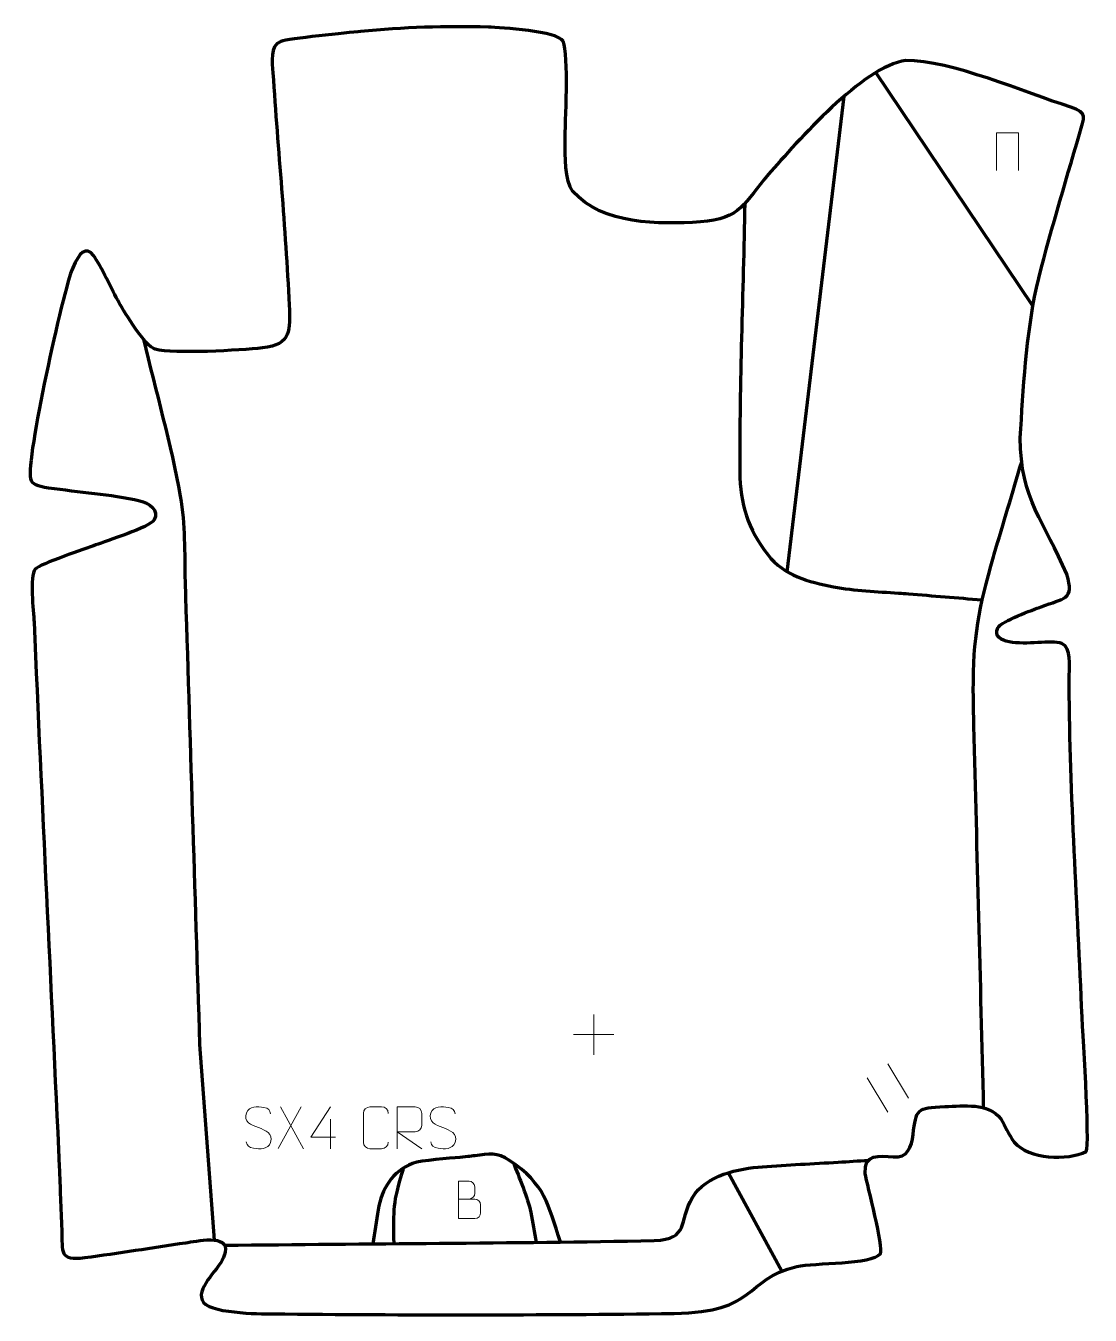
# Model space of a CAD drawing. Header units: millimetres. Extents: x -544 to 90, y 89 to 858.
import ezdxf

# ---------------------------------------------------------------- set-up
doc = ezdxf.new("R2010")
doc.units = ezdxf.units.MM
doc.header["$MEASUREMENT"] = 0
doc.layers.add('layer 1', color=7, linetype='Continuous')
doc.layers.add('layer 2', color=7, linetype='Continuous')

msp = doc.modelspace()

# ---------------------------------------------------------------- linework, layer by layer
at = {"layer": 'layer 1', "color": 142, "lineweight": 158}
for points in [[(-38.3048, 830.5564), (-38.3048, 830.5564), (55.9206, 690.4081), (55.9206, 690.4081)], [(-90.4985, 532.2337), (-90.4985, 532.2337), (-56.558, 815.6486), (-56.558, 815.6486)], [(-319.5598, 176.2665), (-325.9275, 155.4449), (-325.3461, 153.1246), (-325.1074, 131.7781)], [(-125.6361, 174.1223), (-125.6361, 174.1223), (-93.7639, 115.3354), (-93.7639, 115.3354)]]:
    msp.add_open_spline(points, degree=3, dxfattribs=at)
at = {"layer": 'layer 1', "color": 250, "lineweight": 9}
for points, knots in [([(34.3316, 771.3889), (34.3316, 771.3889), (34.3316, 793.7392), (34.3316, 793.7392), (34.3316, 793.7392), (34.3316, 793.7392), (47.4499, 793.7392), (47.4499, 793.7392), (47.4499, 793.7392), (47.4499, 793.7392), (47.4499, 771.3889), (47.4499, 771.3889)], [0, 0, 0, 0, 0.25, 0.25, 0.25, 0.25, 0.5, 0.5, 0.5, 0.5, 1, 1, 1, 1]), ([(-405.7596, 201.022), (-410.0079, 202.4924), (-414.916, 204.2882), (-412.9109, 209.8085), (-412.9109, 209.8085), (-411.4074, 213.9484), (-406.1938, 213.5599), (-402.5902, 212.9588), (-402.5902, 212.9588), (-399.7296, 212.4816), (-398.8649, 211.2684), (-398.5543, 209.1843)], [0, 0, 0, 0, 0.25, 0.25, 0.25, 0.25, 0.5, 0.5, 0.5, 0.5, 1, 1, 1, 1]), ([(-359.8088, 195.2936), (-359.8088, 195.2936), (-374.6305, 195.2936), (-374.6305, 195.2936), (-374.6305, 195.2936), (-374.6305, 195.2936), (-362.7529, 213.3641), (-362.7529, 213.3641)], [0, 0, 0, 0, 0.33333333, 0.33333333, 0.33333333, 0.33333333, 1, 1, 1, 1]), ([(-328.342, 192.1891), (-328.4818, 189.8657), (-330.159, 188.3861), (-332.3067, 188.3753), (-332.3067, 188.3753), (-334.6386, 188.3757), (-336.9705, 188.3757), (-339.302, 188.3753), (-339.302, 188.3753), (-341.227, 188.2699), (-343.1991, 190.1544), (-343.1879, 192.1717), (-343.1879, 192.1717), (-343.1875, 197.9418), (-343.1875, 203.7115), (-343.1879, 209.4808), (-343.1879, 209.4808), (-343.1837, 211.6189), (-341.437, 213.3381), (-339.2846, 213.3246), (-339.2846, 213.3246), (-336.9589, 213.3246), (-334.6328, 213.3246), (-332.3067, 213.3246), (-332.3067, 213.3246), (-330.3601, 213.3601), (-328.3687, 211.8686), (-328.342, 209.431)], [0, 0, 0, 0, 0.125, 0.125, 0.125, 0.125, 0.25, 0.25, 0.25, 0.25, 0.375, 0.375, 0.375, 0.375, 0.5, 0.5, 0.5, 0.5, 0.625, 0.625, 0.625, 0.625, 0.75, 0.75, 0.75, 0.75, 1, 1, 1, 1]), ([(-323.0971, 188.3714), (-323.0971, 188.3714), (-323.0971, 213.3249), (-323.0971, 213.3249), (-323.0971, 213.3249), (-319.5023, 213.3249), (-315.9068, 213.3249), (-312.3116, 213.3249), (-312.3116, 213.3249), (-309.9863, 213.2872), (-308.429, 211.7972), (-308.4331, 209.4308), (-308.4331, 209.4308), (-308.4335, 207.3953), (-308.4335, 204.3359), (-308.4331, 202.2999), (-308.4331, 202.2999), (-308.4396, 200.4244), (-310.2519, 198.4826), (-312.2614, 198.4635), (-312.2614, 198.4635), (-312.2614, 198.4635), (-323.0971, 198.4635), (-323.0971, 198.4635), (-323.0971, 198.4635), (-323.0971, 198.4635), (-308.4424, 188.3714), (-308.4424, 188.3714)], [0, 0, 0, 0, 0.125, 0.125, 0.125, 0.125, 0.25, 0.25, 0.25, 0.25, 0.375, 0.375, 0.375, 0.375, 0.5, 0.5, 0.5, 0.5, 0.625, 0.625, 0.625, 0.625, 0.75, 0.75, 0.75, 0.75, 1, 1, 1, 1]), ([(-295.7596, 201.022), (-300.0079, 202.4924), (-304.916, 204.2882), (-302.9109, 209.8085), (-302.9109, 209.8085), (-301.4074, 213.9484), (-296.1938, 213.5599), (-292.5902, 212.9588), (-292.5902, 212.9588), (-289.7296, 212.4816), (-288.8649, 211.2684), (-288.5543, 209.1843)], [0, 0, 0, 0, 0.25, 0.25, 0.25, 0.25, 0.5, 0.5, 0.5, 0.5, 1, 1, 1, 1]), ([(-405.7596, 201.0219), (-401.741, 199.3752), (-396.7115, 197.4869), (-398.5455, 192.1266), (-398.5455, 192.1266), (-400.0053, 187.8602), (-404.9161, 188.1169), (-408.6422, 188.6716), (-408.6422, 188.6716), (-411.3922, 189.0814), (-412.6131, 190.2949), (-412.9911, 192.4071)], [0, 0, 0, 0, 0.25, 0.25, 0.25, 0.25, 0.5, 0.5, 0.5, 0.5, 1, 1, 1, 1]), ([(-295.7596, 201.0219), (-291.741, 199.3752), (-286.7115, 197.4869), (-288.5455, 192.1266), (-288.5455, 192.1266), (-290.0053, 187.8602), (-294.9161, 188.1169), (-298.6422, 188.6716), (-298.6422, 188.6716), (-301.3922, 189.0814), (-302.6131, 190.2949), (-302.9911, 192.4071)], [0, 0, 0, 0, 0.25, 0.25, 0.25, 0.25, 0.5, 0.5, 0.5, 0.5, 1, 1, 1, 1]), ([(-286.5764, 158.3872), (-283.3174, 158.3876), (-280.058, 158.3876), (-276.7983, 158.3872), (-276.7983, 158.3872), (-275.029, 158.3717), (-273.3061, 156.8167), (-273.3061, 154.9809), (-273.3061, 154.9809), (-273.3064, 153.9701), (-273.3064, 151.2388), (-273.3061, 150.2277), (-273.3061, 150.2277), (-273.2902, 148.5636), (-274.6715, 146.7598), (-276.7509, 146.775), (-276.7509, 146.775), (-280.0109, 146.7753), (-283.2706, 146.7753), (-286.5299, 146.775), (-286.5299, 146.775), (-286.5299, 154.2254), (-286.5299, 161.6755), (-286.5299, 169.1253), (-286.5299, 169.1253), (-284.4038, 169.1253), (-282.2774, 169.1253), (-280.1509, 169.1253), (-280.1509, 169.1253), (-278.6454, 169.1411), (-276.7674, 167.4299), (-276.7515, 165.6722), (-276.7515, 165.6722), (-276.7519, 163.8216), (-276.7519, 163.6909), (-276.7515, 161.84), (-276.7515, 161.84), (-276.7361, 159.9894), (-278.397, 158.3717), (-280.1974, 158.3872)], [0, 0, 0, 0, 0.09090909, 0.09090909, 0.09090909, 0.09090909, 0.18181818, 0.18181818, 0.18181818, 0.18181818, 0.27272727, 0.27272727, 0.27272727, 0.27272727, 0.36363636, 0.36363636, 0.36363636, 0.36363636, 0.45454545, 0.45454545, 0.45454545, 0.45454545, 0.54545455, 0.54545455, 0.54545455, 0.54545455, 0.63636364, 0.63636364, 0.63636364, 0.63636364, 0.72727273, 0.72727273, 0.72727273, 0.72727273, 0.81818182, 0.81818182, 0.81818182, 0.81818182, 1, 1, 1, 1])]:
    msp.add_open_spline(points, degree=3, knots=knots, dxfattribs=at)
at = {"layer": 'layer 1', "color": 142, "lineweight": 158}
for points, knots in [([(-115.7867, 751.6632), (-116.7688, 698.6216), (-119.0719, 644.7415), (-118.7568, 591.7908), (-118.7568, 591.7908), (-118.642, 572.4858), (-114.0636, 557.8131), (-102.1462, 542.4444), (-102.1462, 542.4444), (-92.2326, 529.6598), (-77.8894, 526.313), (-62.8623, 523.2701), (-62.8623, 523.2701), (-50.1233, 520.7387), (-37.0316, 520.4329), (-24.1042, 519.529), (-24.1042, 519.529), (-22.1426, 519.3819), (-20.1827, 519.2283), (-18.2219, 519.0706), (-18.2219, 519.0706), (-3.6613, 517.8815), (10.8993, 516.6924), (25.4599, 515.5033)], [0, 0, 0, 0, 0.14285714, 0.14285714, 0.14285714, 0.14285714, 0.28571429, 0.28571429, 0.28571429, 0.28571429, 0.42857143, 0.42857143, 0.42857143, 0.42857143, 0.57142857, 0.57142857, 0.57142857, 0.57142857, 0.71428571, 0.71428571, 0.71428571, 0.71428571, 1, 1, 1, 1]), ([(-474.2923, 670.7412), (-467.0666, 640.2041), (-457.864, 607.8812), (-452.3824, 577.2165), (-452.3824, 577.2165), (-449.3561, 560.2871), (-449.9274, 543.3461), (-449.5129, 526.2432), (-449.5129, 526.2432), (-446.6288, 434.3364), (-443.7501, 342.4294), (-440.8685, 250.5225), (-440.8685, 250.5225), (-440.8685, 250.5225), (-432.186, 133.8962), (-432.186, 133.8962)], [0, 0, 0, 0, 0.2, 0.2, 0.2, 0.2, 0.4, 0.4, 0.4, 0.4, 0.6, 0.6, 0.6, 0.6, 1, 1, 1, 1]), ([(26.6063, 212.744), (24.802, 288.6472), (22.7375, 364.4832), (20.7865, 440.3745), (20.7865, 440.3745), (20.6084, 447.2996), (20.4909, 454.2137), (20.4451, 461.141), (20.4451, 461.141), (20.3046, 493.1091), (23.7342, 510.5655), (32.4799, 541.0332), (32.4799, 541.0332), (32.4799, 541.0332), (32.9381, 542.6251), (32.9381, 542.6251), (32.9381, 542.6251), (38.2668, 561.0193), (43.9473, 579.3062), (49.2795, 597.7079)], [0, 0, 0, 0, 0.16666667, 0.16666667, 0.16666667, 0.16666667, 0.33333333, 0.33333333, 0.33333333, 0.33333333, 0.5, 0.5, 0.5, 0.5, 0.66666667, 0.66666667, 0.66666667, 0.66666667, 1, 1, 1, 1]), ([(-225.7633, 132.7656), (-233.2511, 155.5014), (-234.7129, 167.0442), (-256.0776, 181.4045), (-256.0776, 181.4045), (-263.5439, 186.4229), (-268.3559, 185.2065), (-276.7647, 184.1847), (-276.7647, 184.1847), (-278.1482, 184.0208), (-279.5237, 183.8564), (-280.9087, 183.703), (-280.9087, 183.703), (-280.9087, 183.703), (-285.6599, 183.2404), (-285.6599, 183.2404), (-285.6599, 183.2404), (-291.8155, 182.6713), (-308.514, 181.3919), (-313.886, 179.6385), (-313.886, 179.6385), (-326.0399, 174.8123), (-332.2709, 164.4442), (-334.4516, 152.0423), (-334.4516, 152.0423), (-335.5213, 145.2457), (-336.4998, 138.4802), (-337.6116, 131.6755)], [0, 0, 0, 0, 0.125, 0.125, 0.125, 0.125, 0.25, 0.25, 0.25, 0.25, 0.375, 0.375, 0.375, 0.375, 0.5, 0.5, 0.5, 0.5, 0.625, 0.625, 0.625, 0.625, 0.75, 0.75, 0.75, 0.75, 1, 1, 1, 1]), ([(-425.8954, 130.8712), (-340.5901, 131.8091), (-255.1091, 132.0462), (-169.8337, 133.6348), (-169.8337, 133.6348), (-148.3588, 134.5361), (-155.5434, 144.9224), (-147.0059, 159.2999), (-147.0059, 159.2999), (-139.0441, 172.7078), (-119.4598, 176.6058), (-105.1774, 177.67), (-105.1774, 177.67), (-90.3535, 178.7744), (-75.0071, 179.4509), (-60.1029, 180.3707), (-60.1029, 180.3707), (-54.117, 180.7401), (-48.1313, 181.1108), (-42.146, 181.49)], [0, 0, 0, 0, 0.16666667, 0.16666667, 0.16666667, 0.16666667, 0.33333333, 0.33333333, 0.33333333, 0.33333333, 0.5, 0.5, 0.5, 0.5, 0.66666667, 0.66666667, 0.66666667, 0.66666667, 1, 1, 1, 1]), ([(-253.7926, 180.0336), (-250.4584, 171.2976), (-245.1831, 159.248), (-243.4183, 150.4443), (-243.4183, 150.4443), (-242.2381, 144.5572), (-241.2871, 138.5141), (-240.2515, 132.5878)], [0, 0, 0, 0, 0.33333333, 0.33333333, 0.33333333, 0.33333333, 1, 1, 1, 1])]:
    msp.add_open_spline(points, degree=3, knots=knots, dxfattribs=at)
at = {"layer": 'layer 1', "color": 250, "lineweight": 9}
for points in [[(-205.8565, 268.3836), (-205.8565, 268.3836), (-205.8565, 244.4057), (-205.8565, 244.4057)], [(-217.8454, 256.3946), (-217.8454, 256.3946), (-193.8675, 256.3946), (-193.8675, 256.3946)], [(-30.5108, 239.0625), (-30.5108, 239.0625), (-18.1465, 218.5182), (-18.1465, 218.5182)], [(-42.9278, 230.6851), (-42.9278, 230.6851), (-30.5635, 210.1408), (-30.5635, 210.1408)], [(-380.3493, 213.3249), (-380.3493, 213.3249), (-394.0899, 188.4291), (-394.0899, 188.4291)], [(-392.6353, 213.3249), (-392.6353, 213.3249), (-378.8947, 188.3714), (-378.8947, 188.3714)], [(-362.7529, 206.0547), (-362.7529, 206.0547), (-362.7529, 188.39), (-362.7529, 188.39)]]:
    msp.add_open_spline(points, degree=3, dxfattribs=at)
at = {"layer": 'layer 2', "color": 242, "lineweight": 158}
msp.add_open_spline([(-268.6983, 856.7635), (-261.1461, 856.397), (-227.2046, 854.6307), (-224.1092, 848.3524), (-224.1092, 848.3524), (-220.4974, 839.9777), (-222.9414, 799.818), (-222.9243, 788.3852), (-222.9243, 788.3852), (-222.9133, 781.0639), (-223.254, 764.8226), (-218.2722, 758.8824), (-218.2722, 758.8824), (-200.6642, 738.9045), (-166.836, 739.141), (-142.286, 740.715), (-142.286, 740.715), (-118.0265, 742.2704), (-115.9888, 752.4237), (-101.645, 769.0697), (-101.645, 769.0697), (-84.659, 788.4657), (-45.3837, 833.5748), (-19.8137, 836.8893), (-19.8137, 836.8893), (6.7667, 837.1192), (51.8638, 817.6817), (78.5383, 809.0598), (78.5383, 809.0598), (88.859, 805.7239), (86.6615, 803.2237), (83.7281, 793.0671), (83.7281, 793.0671), (75.0043, 762.8316), (65.5009, 731.9166), (58.0276, 701.4096), (58.0276, 701.4096), (52.0569, 673.3885), (50.1438, 640.7754), (48.48, 612.0393), (48.48, 612.0393), (48.329, 575.4964), (63.2197, 561.6178), (76.1397, 530.7195), (76.1397, 530.7195), (81.1098, 515.108), (74.5343, 516.6172), (60.9251, 511.4029), (60.9251, 511.4029), (56.1168, 509.5606), (37.0508, 502.7153), (35.0256, 498.8651), (35.0256, 498.8651), (32.812, 493.2876), (37.0072, 491.5604), (41.8901, 490.4893), (41.8901, 490.4893), (51.8358, 488.3075), (66.9367, 491.7623), (73.2634, 489.555), (73.2634, 489.555), (79.0754, 486.2591), (77.7258, 476.5817), (77.658, 470.8565), (77.658, 470.8565), (77.5391, 405.3195), (82.4578, 338.7334), (84.9744, 273.1035), (84.9744, 273.1035), (85.4557, 262.606), (90.1525, 189.8901), (87.79, 186.6985), (87.79, 186.6985), (76.5139, 181.0242), (53.4952, 182.2214), (44.8272, 192.2376), (44.8272, 192.2376), (40.8321, 197.77), (39.9616, 200.9866), (36.8814, 206.1673), (36.8814, 206.1673), (29.0843, 216.1135), (14.9909, 213.7331), (3.4605, 213.5077), (3.4605, 213.5077), (-13.5055, 212.8154), (-13.5957, 211.8642), (-15.4577, 196.7529), (-15.4577, 196.7529), (-16.3788, 189.2776), (-18.7558, 182.8127), (-27.2643, 183.4706), (-27.2643, 183.4706), (-35.4003, 184.0997), (-45.0143, 185.7928), (-44.0275, 173.584), (-44.0275, 173.584), (-42.7259, 166.4454), (-32.8328, 129.4831), (-34.9147, 125.7908), (-34.9147, 125.7908), (-39.9621, 119.3403), (-74.2303, 120.4927), (-84.7863, 118.2414), (-84.7863, 118.2414), (-116.9812, 110.2122), (-107.6116, 90.9093), (-157.9359, 90.1991), (-157.9359, 90.1991), (-237.659, 89.1565), (-317.7735, 89.2121), (-397.5036, 89.9497), (-397.5036, 89.9497), (-405.1675, 90.0207), (-436.5454, 90.1562), (-439.3901, 98.0898), (-439.3901, 98.0898), (-442.5657, 106.9462), (-428.5249, 116.4227), (-426.0022, 125.2744), (-426.0022, 125.2744), (-426.0022, 125.2744), (-425.56, 126.8261), (-425.56, 126.8261), (-425.56, 126.8261), (-423.0562, 137.8258), (-443.4049, 133.161), (-449.0188, 132.3461), (-449.0188, 132.3461), (-469.0663, 129.4361), (-489.2761, 126.1628), (-509.2999, 123.4857), (-509.2999, 123.4857), (-524.6838, 121.4501), (-522.5399, 126.5812), (-523.0827, 140.2431), (-523.0827, 140.2431), (-523.5788, 152.7303), (-524.0298, 165.2213), (-524.5428, 177.7067), (-524.5428, 177.7067), (-529.4831, 285.9081), (-534.8953, 393.9972), (-539.5737, 502.2271), (-539.5737, 502.2271), (-539.8545, 508.7236), (-542.3582, 529.6282), (-538.824, 533.7765), (-538.824, 533.7765), (-536.2613, 536.7846), (-508.5577, 546.1084), (-502.8094, 548.1863), (-502.8094, 548.1863), (-496.5968, 550.4726), (-470.5334, 558.7781), (-467.9312, 563.1242), (-467.9312, 563.1242), (-464.4556, 568.9293), (-471.2604, 573.3287), (-476.3951, 574.574), (-476.3951, 574.574), (-494.2563, 578.5791), (-512.8747, 579.6262), (-530.9296, 582.315), (-530.9296, 582.315), (-537.8699, 583.3485), (-540.8731, 584.459), (-541.7075, 587.7453), (-541.7075, 587.7453), (-544.491, 598.7087), (-522.3652, 699.7765), (-516.512, 713.4187), (-516.512, 713.4187), (-512.632, 722.4619), (-508.4123, 726.4695), (-504.0972, 720.6812), (-504.0972, 720.6812), (-499.2177, 714.136), (-493.3853, 700.4452), (-488.7367, 692.4455), (-488.7367, 692.4455), (-485.1358, 686.3416), (-473.6223, 666.6777), (-467.3337, 664.8206), (-467.3337, 664.8206), (-455.9306, 661.8415), (-416.719, 664.2008), (-403.3296, 665.6072), (-403.3296, 665.6072), (-385.9705, 667.4307), (-386.8719, 676.5202), (-387.4569, 691.0181), (-387.4569, 691.0181), (-389.6221, 737.3838), (-394.1306, 783.3355), (-397.1517, 829.5829), (-397.1517, 829.5829), (-397.5006, 835.4674), (-399.225, 845.795), (-392.4691, 848.2651), (-392.4691, 848.2651), (-388.111, 849.8586), (-352.3355, 853.5449), (-344.8425, 854.2453), (-344.8425, 854.2453), (-319.3946, 856.6238), (-294.2512, 857.5855), (-268.6983, 856.7635)], degree=3, knots=[0, 0, 0, 0, 0.01886792, 0.01886792, 0.01886792, 0.01886792, 0.03773585, 0.03773585, 0.03773585, 0.03773585, 0.05660377, 0.05660377, 0.05660377, 0.05660377, 0.0754717, 0.0754717, 0.0754717, 0.0754717, 0.09433962, 0.09433962, 0.09433962, 0.09433962, 0.11320755, 0.11320755, 0.11320755, 0.11320755, 0.13207547, 0.13207547, 0.13207547, 0.13207547, 0.1509434, 0.1509434, 0.1509434, 0.1509434, 0.16981132, 0.16981132, 0.16981132, 0.16981132, 0.18867925, 0.18867925, 0.18867925, 0.18867925, 0.20754717, 0.20754717, 0.20754717, 0.20754717, 0.22641509, 0.22641509, 0.22641509, 0.22641509, 0.24528302, 0.24528302, 0.24528302, 0.24528302, 0.26415094, 0.26415094, 0.26415094, 0.26415094, 0.28301887, 0.28301887, 0.28301887, 0.28301887, 0.30188679, 0.30188679, 0.30188679, 0.30188679, 0.32075472, 0.32075472, 0.32075472, 0.32075472, 0.33962264, 0.33962264, 0.33962264, 0.33962264, 0.35849057, 0.35849057, 0.35849057, 0.35849057, 0.37735849, 0.37735849, 0.37735849, 0.37735849, 0.39622642, 0.39622642, 0.39622642, 0.39622642, 0.41509434, 0.41509434, 0.41509434, 0.41509434, 0.43396226, 0.43396226, 0.43396226, 0.43396226, 0.45283019, 0.45283019, 0.45283019, 0.45283019, 0.47169811, 0.47169811, 0.47169811, 0.47169811, 0.49056604, 0.49056604, 0.49056604, 0.49056604, 0.50943396, 0.50943396, 0.50943396, 0.50943396, 0.52830189, 0.52830189, 0.52830189, 0.52830189, 0.54716981, 0.54716981, 0.54716981, 0.54716981, 0.56603774, 0.56603774, 0.56603774, 0.56603774, 0.58490566, 0.58490566, 0.58490566, 0.58490566, 0.60377358, 0.60377358, 0.60377358, 0.60377358, 0.62264151, 0.62264151, 0.62264151, 0.62264151, 0.64150943, 0.64150943, 0.64150943, 0.64150943, 0.66037736, 0.66037736, 0.66037736, 0.66037736, 0.67924528, 0.67924528, 0.67924528, 0.67924528, 0.69811321, 0.69811321, 0.69811321, 0.69811321, 0.71698113, 0.71698113, 0.71698113, 0.71698113, 0.73584906, 0.73584906, 0.73584906, 0.73584906, 0.75471698, 0.75471698, 0.75471698, 0.75471698, 0.77358491, 0.77358491, 0.77358491, 0.77358491, 0.79245283, 0.79245283, 0.79245283, 0.79245283, 0.81132075, 0.81132075, 0.81132075, 0.81132075, 0.83018868, 0.83018868, 0.83018868, 0.83018868, 0.8490566, 0.8490566, 0.8490566, 0.8490566, 0.86792453, 0.86792453, 0.86792453, 0.86792453, 0.88679245, 0.88679245, 0.88679245, 0.88679245, 0.90566038, 0.90566038, 0.90566038, 0.90566038, 0.9245283, 0.9245283, 0.9245283, 0.9245283, 0.94339623, 0.94339623, 0.94339623, 0.94339623, 0.96226415, 0.96226415, 0.96226415, 0.96226415, 1, 1, 1, 1], dxfattribs=at)

doc.saveas('drawing.dxf')
